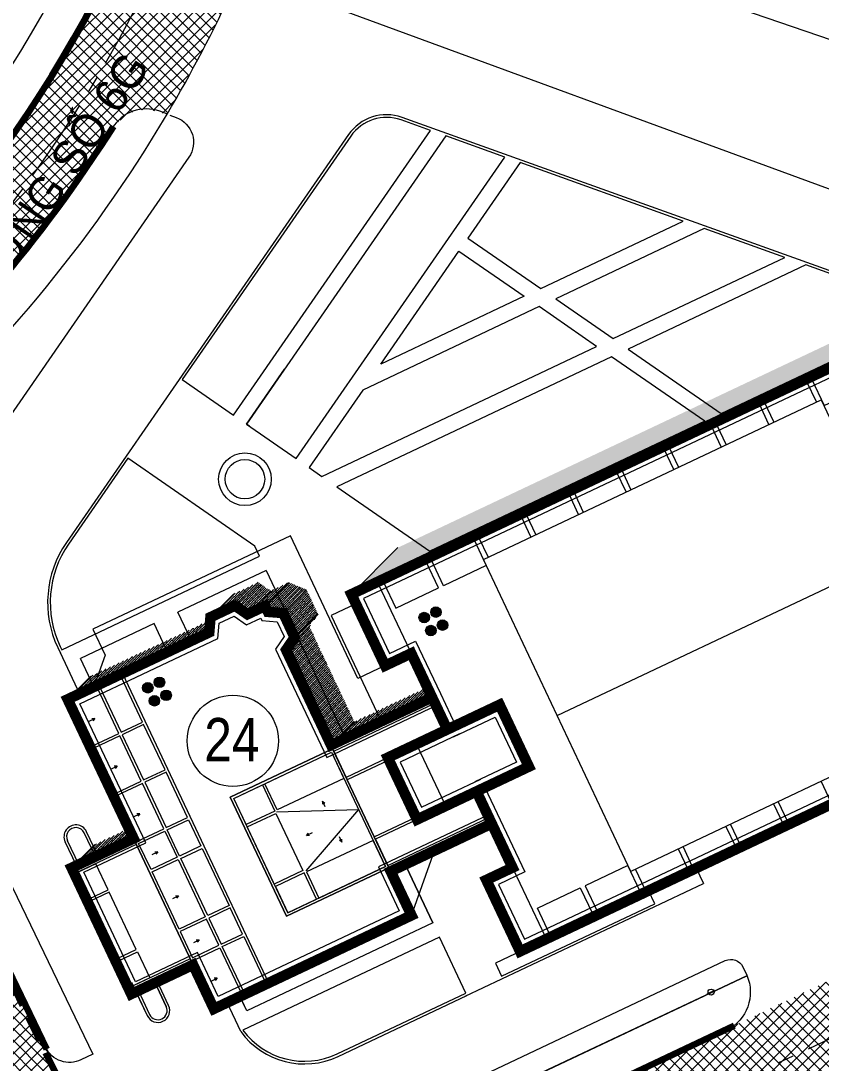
# Model space of a CAD drawing. Header units: millimetres. Extents: x 89040 to 596321, y -313033 to 2401191.
# Drawn here: x 595918.1 to 595978.9, y 1200297.7 to 1200376.9 of the extents above; entities that cross this region are included whole.
import ezdxf

# ---------------------------------------------------------------- set-up
doc = ezdxf.new("R2010")
doc.units = ezdxf.units.MM
doc.header["$MEASUREMENT"] = 0
doc.linetypes.add('CENTER', pattern=[50.800000000000004, 31.75, -6.349999999999999, 6.349999999999999, -6.349999999999999])
doc.linetypes.add('DUONG', pattern=[3, 2, -1])
for name, color, linetype, lineweight in [('BONGDO', 251, 'Continuous', 9), ('CHITIET', 92, 'Continuous', 13), ('CONGTRINH', 7, 'Continuous', 20), ('CONGTRINH2', 30, 'Continuous', 18), ('KT-TRUC', 1, 'Continuous', 9), ('LEDUONG', 6, 'Continuous', 20), ('LONGDUONG', 4, 'Continuous', 90), ('NETC', 5, 'Continuous', 9), ('NETM', 9, 'Continuous', 13), ('NETT', 7, 'Continuous', 9), ('SO', 61, 'Continuous', 18), ('tang cao', 7, 'Continuous', 5), ('TEXT', 7, 'Continuous', 25), ('TREE', 114, 'Continuous', 13), ('truc', 8, 'CENTER', 9)]:
    doc.layers.add(name, color=color, linetype=linetype, lineweight=lineweight)
doc.layers.add('DUONG NOI BO CONG TRINH', color=7, linetype='Continuous', lineweight=20, true_color=0x5e5e5e)
doc.styles.add('FRANKO', font='VFRANKO.TTF')
doc.styles.add('STYLE2', font='VHELVCN.TTF')
pattern_1 = [(45, (594650.3527654881, 1198136.11866812), (-0.1767766952966369, 0.1767766952966369), []), (45, (594650.5295421833, 1198136.11866812), (-0.1767766952966369, 0.1767766952966369), [0.3125, -0.0625, 0, -0.0625])]

msp = doc.modelspace()

# ---------------------------------------------------------------- hatches: boundary and pattern name
at = {"layer": 'BONGDO'}
h = msp.add_hatch(dxfattribs=at)
h.set_pattern_fill('ANSI35', color=256, style=0)
h.set_pattern_definition(pattern_1)
h.paths.add_polyline_path([(595996.448390115, 1200325.506540938), (595999.9886621048, 1200329.046812928), (595987.434214283, 1200356.073944485), (595946.750499541, 1200336.842840628), (595943.2102275391, 1200333.302568626), (595983.8939422931, 1200352.533672495)])
h = msp.add_hatch(dxfattribs=at)
h.set_pattern_fill('ANSI35', color=256, style=0)
h.set_pattern_definition(pattern_1)
h.paths.add_polyline_path([(595932.5149057843, 1200331.565194827), (595934.2850417424, 1200333.335330785), (595936.1347404919, 1200334.209679379), (595937.0840706418, 1200333.552332018), (595938.4399048847, 1200334.193231909), (595939.8042646514, 1200333.646865792), (595940.6786132444, 1200331.797167043), (595940.0212658722, 1200330.847836876), (595943.43999224, 1200323.615466325), (595941.669856245, 1200321.84533033), (595938.2511298772, 1200329.077700881), (595938.9084772494, 1200330.027031048), (595938.1948301317, 1200332.037431272), (595935.3139346468, 1200331.782196023), (595934.335703188, 1200332.20466308)])
h = msp.add_hatch(dxfattribs=at)
h.set_pattern_fill('ANSI35', color=256, style=0)
h.set_pattern_definition(pattern_1)
h.paths.add_polyline_path([(595921.6520206609, 1200325.324238927), (595923.422156656, 1200327.094374922), (595932.6947933602, 1200331.429008558), (595932.4103128873, 1200330.409660286)])
h = msp.add_hatch(dxfattribs=at)
h.set_pattern_fill('ANSI35', color=256, style=0)
h.set_pattern_definition(pattern_1)
edge = h.paths.add_edge_path()
edge.add_line((595941.6625086513, 1200321.837982736), (595943.43999224, 1200323.615466325))
edge.add_line((595943.43999224, 1200323.615466325), (595948.9839467681, 1200326.236081624))
edge.add_line((595948.9839467679, 1200326.236081625), (595949.352836803, 1200325.455688724))
edge.add_line((595949.352836803, 1200325.455688724), (595941.6781130498, 1200321.827862926))
h = msp.add_hatch(dxfattribs=at)
h.set_pattern_fill('ANSI35', color=256, style=0)
h.set_pattern_definition(pattern_1)
h.paths.add_polyline_path([(595921.9508773724, 1200312.524211659), (595923.7210132675, 1200314.294347607), (595926.2914738702, 1200315.509398624), (595926.6620850113, 1200314.751189348)])
at = {"layer": 'DUONG NOI BO CONG TRINH'}
h = msp.add_hatch(dxfattribs=at)
h.set_pattern_fill('NET', color=256, scale=5, angle=45, style=0)
h.set_pattern_definition([(45, (594650.3527654881, 1198136.11866812), (-0.4419417382415922, 0.4419417382415923), []), (135, (594650.3527654881, 1198136.11866812), (-0.4419417382415923, -0.4419417382415922), [])])
h.paths.add_polyline_path([(595925.0451197465, 1200288.445026297), (595936.945767983, 1200263.871241082), (595936.2530274832, 1200265.770624282), (595936.0124330557, 1200267.078490529), (595935.9459374329, 1200268.229790137), (595935.9832160597, 1200269.092450465), (595936.1817802583, 1200270.388779408), (595936.7764856272, 1200272.219922163), (595937.3565670933, 1200273.350602297), (595938.1133428816, 1200274.446739759), (595939.5471033535, 1200275.914510199), (595940.4287001612, 1200276.570059491), (595942.3120534109, 1200277.572187762), (595945.5342314932, 1200279.091193384), (595948.2110769158, 1200280.353117196), (596049.9643682521, 1200328.321856873), (596074.5170916351, 1200339.896550732), (596077.6646039644, 1200341.408469552), (596080.2086631577, 1200343.026239926), (596081.9784701855, 1200344.516051168), (596084.1261692905, 1200346.902090203), (596085.5643509864, 1200349.061087448), (596087.0357103917, 1200352.224014194), (596087.6468357157, 1200353.908168238), (596089.8152206452, 1200359.883856209), (596092.7088450593, 1200367.858176806), (596094.1756830805, 1200371.90052473), (596095.0725189293, 1200374.372046793), (596103.9059467771, 1200398.71542228), (596114.7561151091, 1200428.616580283), (596115.6179753874, 1200430.831295922), (596116.5673230711, 1200432.297770049), (596117.545875838, 1200433.303432909), (596118.7801348323, 1200434.178181174), (596119.6955106603, 1200434.629465718), (596120.979309726, 1200435.040499273), (596122.7681160187, 1200435.243052765), (596124.5147252344, 1200435.050059633), (596100.9005418787, 1200440.333102285), (596103.2986284912, 1200439.368718926), (596104.3138731247, 1200438.639606227), (596105.7564790926, 1200437.043437627), (596106.5394515564, 1200435.600849175), (596106.9025765792, 1200434.515697753), (596107.1539326629, 1200432.526095417), (596107.0796341716, 1200431.43831989), (596106.6741345157, 1200429.797256086), (596105.7787515523, 1200427.32973792), (596079.8850022452, 1200355.971113275), (596079.3207820983, 1200354.451550818), (596078.6154123041, 1200353.025206269), (596077.5891441084, 1200351.529209079), (596077.1034466351, 1200350.961911648), (596075.6068632065, 1200349.577286487), (596074.3711951786, 1200348.733516639), (596071.4823235162, 1200347.310286677), (596065.8760281785, 1200344.66735574), (595947.1076921333, 1200288.677349726), (595941.8389849938, 1200286.193565291), (595939.2361912064, 1200284.966551049), (595938.0053084913, 1200284.386285863), (595935.9719329431, 1200283.686719213), (595933.7385576979, 1200283.435364522), (595931.859721075, 1200283.612588426), (595929.0434546762, 1200284.599787405), (595926.9456070943, 1200286.079494746), (595926.0179164142, 1200287.052745957)])
h = msp.add_hatch(dxfattribs=at)
h.set_pattern_fill('NET', color=256, scale=5, angle=45, style=0)
h.set_pattern_definition([(45, (27179.21699432831, -3.795911343069747), (-0.4419417382415922, 0.4419417382415923), []), (135, (27179.21699432831, -3.795911343069747), (-0.4419417382415923, -0.4419417382415922), [])])
h.paths.add_polyline_path([(595810.1231967779, 1200324.610406546), (595818.802346296, 1200328.685269117), (595827.2029031743, 1200327.369663982), (595835.4944599244, 1200326.799554892), (595840.1525740138, 1200326.791251856), (595843.8367138072, 1200326.943266332), (595847.0587437641, 1200327.191544895), (595850.9018787062, 1200327.76908508), (595853.3695631555, 1200328.892747491), (595855.0295119643, 1200330.206003743), (595856.7955761503, 1200332.535043321), (595857.5979283877, 1200334.440486701), (595858.0298784586, 1200337.34779139), (595857.891335913, 1200339.006603277), (595854.8548250273, 1200346.197983155), (595889.0355967165, 1200362.801503947), (595889.6251019469, 1200361.584227826), (595891.1185441595, 1200358.50040185), (595892.9174590782, 1200355.920541642), (595895.2602106512, 1200354.118573911), (595896.9651440652, 1200353.369269509), (595898.5031159223, 1200352.990376314), (595901.5505506232, 1200352.96205319), (595904.467232519, 1200353.854004316), (595906.2509028099, 1200354.959902598), (595908.9442161762, 1200357.620455672), (595911.7702661391, 1200360.787826934), (595915.3953445728, 1200365.300212201), (595918.9535419897, 1200370.3356825), (595921.4400125177, 1200374.30863209), (595924.5998595125, 1200380.077064081), (595933.1062333314, 1200384.231052791), (595933.0022470026, 1200383.358830707), (595933.1896111144, 1200382.287238274), (595933.6347315024, 1200381.462830652), (595934.1551044058, 1200380.919053186), (595934.8188617448, 1200380.623283621), (595932.4794608008, 1200375.715798706), (595929.2069621806, 1200369.761473444), (595927.618232046, 1200370.166223576), (595926.2344439022, 1200369.828014397), (595925.126186496, 1200368.836465767), (595924.5702460756, 1200367.964383557), (595921.4987369668, 1200363.465091338), (595918.2681155164, 1200359.227012747), (595915.3210736242, 1200355.723989234), (595912.2992700066, 1200352.436513532), (595909.5220015869, 1200349.651942796), (595906.9740434403, 1200347.27492914), (595905.3634020602, 1200345.852011036), (595903.0948989176, 1200342.938072346), (595902.1895067951, 1200340.373483236), (595901.9842319695, 1200338.357705778), (595902.152932302, 1200336.528622167), (595902.9840912906, 1200333.999097311), (595904.0456636086, 1200331.90745243), (595910.2303829173, 1200319.036146513), (595920.9365285937, 1200296.928903353), (595963.5167318955, 1200209.004552549), (595964.8591246655, 1200206.232630301), (595965.4346752694, 1200205.255064455), (595967.4333712492, 1200203.35760968), (595969.7917128537, 1200202.418533096), (595973.1371340326, 1200202.568906158), (595927.6236376934, 1200180.422966774), (595930.9578917549, 1200184.284814708), (595931.2731185947, 1200187.708074128), (595929.9360371773, 1200191.161925928), (595927.3499077284, 1200196.502054327), (595906.9811175223, 1200238.561803146), (595883.5312488109, 1200286.983706355), (595879.8285520201, 1200294.629447481), (595868.867679185, 1200317.262679676), (595867.817815033, 1200318.969803082), (595865.5220705147, 1200321.151875024), (595862.6296992628, 1200322.515026831), (595859.8675385062, 1200322.90407121), (595856.4440493188, 1200322.432773105), (595851.2452811591, 1200321.622943274), (595846.7432909746, 1200321.139357106), (595842.941972343, 1200320.886085349), (595837.9963682514, 1200320.767283826), (595830.3173094773, 1200321.053934858), (595823.0121730769, 1200321.863044979), (595816.0294820538, 1200323.13699062)])
edge = h.paths.add_edge_path(flags=16)
edge.add_arc((595945.7288704867, 1200202.143017455), 5, 0, 360)
edge = h.paths.add_edge_path(flags=16)
edge.add_line((595892.4231735965, 1200337.60836309), (595883.558788853, 1200355.225613473))
edge.add_arc((595881.7722020486, 1200354.326665427), 2.000000000000235, 26.70994282851439, 115.5861520820951)
edge.add_line((595880.908466507, 1200356.13053929), (595865.1189503196, 1200348.570162376))
edge.add_arc((595865.9826858612, 1200346.766288512), 1.999999999999899, 115.5861520821008, 205.8948835864992)
edge.add_line((595864.183492299, 1200345.892845597), (595872.7158165312, 1200328.317223244))
edge.add_arc((595874.5150100932, 1200329.190666159), 2, 205.8948835864968, 295.0033109118431)
edge.add_line((595875.3603513597, 1200327.378099431), (595891.4819280584, 1200334.896848315))
edge.add_arc((595890.636586792, 1200336.709415043), 2, 295.0033109118436, 386.7099428284974)
edge = h.paths.add_edge_path(flags=16)
edge.add_line((595879.1593257679, 1200320.093794528), (595894.8910002946, 1200327.331502841))
edge.add_arc((595895.7269199918, 1200325.514571841), 1.999999999999998, 26.511608429328078, 114.70585104970101, ccw=False)
edge.add_line((595897.5166078741, 1200326.407330086), (595906.2774519337, 1200308.844707121))
edge.add_arc((595904.4877640513, 1200307.951948876), 1.999999999999958, -64.54415459864498, 26.511608429313583, ccw=False)
edge.add_line((595905.3473948471, 1200306.146115302), (595889.6442367319, 1200298.670942338))
edge.add_arc((595888.7846059361, 1200300.476775911), 2, 206.2793245791068, 295.45584540135786, ccw=False)
edge.add_line((595886.991313424, 1200299.591280589), (595878.2019529527, 1200317.391368206))
edge.add_arc((595879.9952454648, 1200318.276863528), 2, 114.70585104969271, 206.2793245791068, ccw=False)
edge = h.paths.add_edge_path(flags=16)
edge.add_line((595921.2130952923, 1200277.784503163), (595911.2360813601, 1200297.638096629))
edge.add_arc((595909.449038674, 1200296.740055183), 2.000000000000139, 26.6808718854185, 116.4492501617534)
edge.add_line((595908.558228777, 1200298.530713645), (595893.2032432095, 1200290.891974376))
edge.add_arc((595894.0940531065, 1200289.101315914), 1.999999999999488, 116.4492501617591, 205.2287437658427)
edge.add_line((595892.2848264335, 1200288.248849582), (595901.5490916872, 1200268.586893222))
edge.add_arc((595903.35831836, 1200269.439359553), 2, 205.2287437658327, 294.8668638118605)
edge.add_line((595904.1993406945, 1200267.624784828), (595920.2670749406, 1200275.071886992))
edge.add_arc((595919.4260526062, 1200276.886461717), 1.999999999999643, 294.8668638118659, 386.6808718854185)
edge = h.paths.add_edge_path(flags=16)
edge.add_line((595907.6875858536, 1200260.472818845), (595923.532441483, 1200267.971408592))
edge.add_arc((595924.3879741131, 1200266.163629867), 2, 26.081542762728475, 115.3258881901549, ccw=False)
edge.add_line((595926.1843126151, 1200267.042929581), (595934.847001607, 1200249.345753607))
edge.add_arc((595933.050663105, 1200248.466453893), 2, -63.602352418413204, 26.0815427627291, ccw=False)
edge.add_line((595933.9398599113, 1200246.674993863), (595918.1990175792, 1200238.861977388))
edge.add_arc((595917.3098207728, 1200240.653437418), 2, 205.9533577232159, 296.3976475815854, ccw=False)
edge.add_line((595915.511519554, 1200239.778158761), (595906.7448172651, 1200257.789761464))
edge.add_arc((595908.543118484, 1200258.66504012), 2, 115.3258881901539, 205.9533577232161, ccw=False)
edge = h.paths.add_edge_path(flags=16)
edge.add_line((595933.1025810153, 1200237.062262932), (595937.3928166201, 1200239.027827142))
edge.add_arc((595938.2258480205, 1200237.209570096), 2, 25.410298068309203, 114.614803670828, ccw=False)
edge.add_line((595940.0323643876, 1200238.067765071), (595944.4675268114, 1200228.73166577))
edge.add_arc((595942.6610104443, 1200227.873470794), 1.999999999999889, -65.47774101942088, 25.410298068320117, ccw=False)
edge.add_line((595943.4911038933, 1200226.0538706), (595939.280835715, 1200224.133165138))
edge.add_arc((595938.4507422661, 1200225.952765331), 2, 205.9176913612265, 294.5222589805807, ccw=False)
edge.add_line((595936.6518965387, 1200225.078606279), (595932.1367666883, 1200234.369846834))
edge.add_arc((595933.9356124158, 1200235.244005886), 2, 114.61480367082169, 205.9176913612253, ccw=False)
edge = h.paths.add_edge_path(flags=16)
edge.add_line((595921.4670687729, 1200231.719637084), (595925.8918994237, 1200233.76049081))
edge.add_arc((595926.7295502286, 1200231.944357244), 2, 25.319333401046777, 114.7604524215061, ccw=False)
edge.add_line((595928.5374268169, 1200232.799683054), (595932.9619315251, 1200223.447739755))
edge.add_arc((595931.154054937, 1200222.592413945), 2, -65.34688709148679, 25.319333401047174, ccw=False)
edge.add_line((595931.9883018783, 1200220.774714288), (595927.7363044401, 1200218.823228054))
edge.add_arc((595926.9020574986, 1200220.64092771), 2, 206.3968006842257, 294.6531129085124, ccw=False)
edge.add_line((595925.1105843255, 1200219.751757384), (595920.5132464044, 1200229.014333192))
edge.add_arc((595922.3047195775, 1200229.903503518), 2, 114.76045242150471, 206.396800684225, ccw=False)
at = {"layer": 'tang cao'}
h = msp.add_hatch(color=256, dxfattribs=at)
edge = h.paths.add_edge_path()
edge.add_arc((595949.6372944883, 1200331.94932842), 0.3992803757625229, 25.03863303129192, 385.0386330312919)
h = msp.add_hatch(color=256, dxfattribs=at)
edge = h.paths.add_edge_path()
edge.add_arc((595948.7486009984, 1200331.534194091), 0.3992803757625229, 25.03863303129192, 385.0386330312919)
h = msp.add_hatch(color=256, dxfattribs=at)
edge = h.paths.add_edge_path()
edge.add_arc((595950.1412724693, 1200330.962769929), 0.3992803757625229, 25.03863303129192, 385.0386330312919)
h = msp.add_hatch(color=256, dxfattribs=at)
edge = h.paths.add_edge_path()
edge.add_arc((595949.2525789796, 1200330.5476356), 0.3992803757625229, 25.03863303129192, 385.0386330312919)
h = msp.add_hatch(color=256, dxfattribs=at)
edge = h.paths.add_edge_path()
edge.add_arc((595927.7393713782, 1200326.200558665), 0.3992803757625229, 25.03863303129192, 385.0386330312919)
h = msp.add_hatch(color=256, dxfattribs=at)
edge = h.paths.add_edge_path()
edge.add_arc((595928.628064868, 1200326.615692994), 0.3992803757625229, 25.03863303129192, 385.0386330312919)
h = msp.add_hatch(color=256, dxfattribs=at)
edge = h.paths.add_edge_path()
edge.add_arc((595929.1320428492, 1200325.629134502), 0.3992803757625229, 25.03863303129192, 385.0386330312919)
h = msp.add_hatch(color=256, dxfattribs=at)
edge = h.paths.add_edge_path()
edge.add_arc((595928.2433493594, 1200325.214000173), 0.3992803757625229, 25.03863303129192, 385.0386330312919)

# ---------------------------------------------------------------- linework, layer by layer
at = {"layer": 'BONGDO'}
for p, q in [((595943.2102275512, 1200333.302568638), (595946.750499541, 1200336.842840628)), ((595934.3646044969, 1200332.439543384), (595936.1347404919, 1200334.209679379)), ((595936.6697688897, 1200332.423095914), (595938.4399048847, 1200334.193231909)), ((595938.0341286564, 1200331.876729797), (595939.8042646514, 1200333.646865792)), ((595932.5149057474, 1200331.56519479), (595934.2850417424, 1200333.335330785)), ((595935.3139346468, 1200331.782196023), (595937.0840706418, 1200333.552332018)), ((595938.9084772494, 1200330.027031048), (595940.6786132444, 1200331.797167043)), ((595938.2511298772, 1200329.077700881), (595940.0212658722, 1200330.847836876)), ((595921.6520206609, 1200325.324238927), (595923.422156656, 1200327.094374922)), ((595941.669856245, 1200321.84533033), (595943.43999224, 1200323.615466325)), ((595921.9508772726, 1200312.524211612), (595923.7210132675, 1200314.294347607))]:
    msp.add_line(p, q, dxfattribs=at)
at = {"layer": 'CHITIET'}
for p, q in [((595970.0640892774, 1200346.438768964), (595962.9907287777, 1200351.336595979)), ((595935.2337945948, 1200346.229770986), (595938.1256850067, 1200350.406191131)), ((595935.4665254734, 1200346.068620486), (595935.2337945948, 1200346.229770986)), ((595942.1009874231, 1200341.462060479), (595949.1743479227, 1200336.564233464)), ((595936.7416340269, 1200335.111691275), (595930.0288197891, 1200331.938558522)), ((595943.5521136229, 1200332.579303062), (595941.6761428672, 1200331.692535748)), ((595931.0544786584, 1200329.768760409), (595930.0288197891, 1200331.938558522)), ((595928.2206546895, 1200331.083842795), (595922.6153431293, 1200328.434224159)), ((595929.2463135548, 1200328.91404469), (595928.2206546895, 1200331.083842795)), ((595923.6410017536, 1200326.264425923), (595922.6153431293, 1200328.434224159)), ((595923.7590429873, 1200313.378927629), (595922.9043272606, 1200315.187092729)), ((595923.7590429875, 1200313.378927629), (595922.9043272607, 1200315.187092728)), ((595923.9398594871, 1200313.464399223), (595923.0851437706, 1200315.272564301)), ((595922.3125109076, 1200312.695155049), (595921.4577951812, 1200314.503320147)), ((595922.3125109079, 1200312.695155048), (595921.4577951813, 1200314.503320147)), ((595922.4933274175, 1200312.780626621), (595921.6386116911, 1200314.58879172)), ((595922.4933274176, 1200312.780626621), (595921.6386116912, 1200314.58879172)), ((595949.3914259356, 1200308.350846824), (595935.265135038, 1200301.673379708)), ((595949.9042553718, 1200307.265947764), (595934.9690515326, 1200300.206109253)), ((595926.500617969, 1200303.835146062), (595927.6972199861, 1200301.303714923)), ((595929.1437520654, 1200301.987487505), (595928.2890363394, 1200303.795652603)), ((595928.2890363387, 1200303.795652604), (595929.1437520655, 1200301.987487505)), ((595929.1437520655, 1200301.987487504), (595928.2890363395, 1200303.795652602)), ((595928.2890363388, 1200303.795652603), (595929.1437520656, 1200301.987487504)), ((595929.3245685754, 1200302.072959077), (595928.469852839, 1200303.881124197)), ((595926.8425042577, 1200303.111880026), (595927.697219986, 1200301.303714923)), ((595927.0233207694, 1200303.197351595), (595927.878036496, 1200301.389186496)), ((595927.0233207697, 1200303.197351594), (595927.8780364962, 1200301.389186496)), ((595935.265135038, 1200301.673379708), (595934.6668336154, 1200302.939095406))]:
    msp.add_line(p, q, dxfattribs=at)
for points in [[(595949.2153703851, 1200368.529658296), (595946.9927033301, 1200369.325488319, 0.3394542588633321), (595943.1672136419, 1200368.097257948), (595930.3615228891, 1200349.603491863), (595934.2472217456, 1200346.912906414)], [(595977.749410423, 1200358.312992832), (595964.2434623061, 1200351.928760405), (595971.3168228056, 1200347.03093339), (595987.1986642997, 1200354.538245472, 0.119844686016452), (595985.8961977069, 1200355.396020676)]]:
    msp.add_lwpolyline(points, format="xyb", close=True, dxfattribs=at)
for points in [[(595954.8685261569, 1200366.505535485), (595950.3849888205, 1200368.110874266), (595935.2337945948, 1200346.229770986), (595939.0110277921, 1200343.604399488)], [(595956.0381445923, 1200366.086751455), (595952.0709559295, 1200360.35740342), (595957.5981511383, 1200356.53019201), (595968.4293275317, 1200361.650065636)], [(595970.0270560273, 1200361.077996013), (595958.7373473386, 1200355.741375164), (595963.1042661057, 1200352.717577252), (595976.1516819273, 1200358.885062456)], [(595940.9626605776, 1200342.251288268), (595961.8515325777, 1200352.125412826), (595957.4846138102, 1200355.149210738), (595944.0757604601, 1200348.810874797), (595939.993650219, 1200342.9231251)], [(595954.6250850556, 1200304.298833987), (595966.2651473465, 1200309.801066225), (595965.7950536965, 1200310.79555703), (595954.1549914056, 1200305.293324793)]]:
    msp.add_lwpolyline(points, close=True, dxfattribs=at)
for points in [[(595945.4420313162, 1200350.784020495), (595951.3878205012, 1200359.370830571), (595956.34541761, 1200355.938027585), (595945.4420313162, 1200350.784020495)], [(595962.9907287777, 1200351.336595979), (595942.1009874231, 1200341.462060479)], [(595936.741634328, 1200335.111691418), (595942.8955862644, 1200322.092902671), (595941.7880856771, 1200321.569389541)], [(595941.6761428672, 1200331.692535748), (595945.6078349854, 1200323.374976767), (595946.7153355726, 1200323.898489897)], [(595934.7523058947, 1200302.758277507), (595947.7710967537, 1200308.912231753), (595946.0616651893, 1200312.52856333), (595947.1691653687, 1200313.052076179), (595949.3914262368, 1200308.350846966), (595935.2651365629, 1200301.673376482), (595934.7523058947, 1200302.758277507)], [(595949.3914259356, 1200308.350846824), (595947.1691653472, 1200313.052076224), (595946.0616647599, 1200312.528563095)], [(595951.9128370591, 1200303.016759658), (595949.9042553987, 1200307.265947707)]]:
    msp.add_lwpolyline(points, dxfattribs=at)
for points in [[(595921.0782587853, 1200329.345991304), (595921.1984308958, 1200329.091765238), (595936.2288045905, 1200336.196590335), (595935.8687065222, 1200336.958383689), (595926.2279993786, 1200343.633925801), (595921.7173791527, 1200337.119762921, 0.2679491924310938), (595921.0782587853, 1200329.345991304)], [(595934.9690515326, 1200300.206109253, 0.3593684182409903), (595942.1261434926, 1200298.390610803), (595951.9128370591, 1200303.016759658)]]:
    msp.add_lwpolyline(points, format="xyb", dxfattribs=at)
for radius in [2.000000000000079, 1.500000000000079]:
    msp.add_circle((595935.125017356, 1200342.041609988), radius, dxfattribs=at)
for centre, radius, start, end in [((595922.2714694758, 1200314.887942224), 0.8999999999867313, 25.30000000177775, 205.3000000017778), ((595922.2714694758, 1200314.887942224), 0.6999999999867315, 25.30000000177775, 205.3000000017778), ((595928.5108942809, 1200301.688337), 0.6999999999867318, 205.3000000017778, 25.30000000177775)]:
    msp.add_arc(centre, radius, start, end, dxfattribs=at)
at = {"layer": 'CONGTRINH', "const_width": 0.8}
for points in [[(595996.7146781976, 1200325.411196), (595983.8939422854, 1200352.533672492), (595943.2102275536, 1200333.302568633), (595945.7743741913, 1200327.878074483), (595947.7633557995, 1200328.818261782), (595949.3445801913, 1200325.47315572), (595950.4984466427, 1200323.032132543), (595945.9780338294, 1200320.895343195), (595948.2002948879, 1200316.194113579), (595952.720706645, 1200318.330902427), (595955.4557968933, 1200312.544774274), (595953.4668162743, 1200311.604587442), (595956.0309634557, 1200306.180092143), (595996.7146781981, 1200325.411196)], [(595953.8745725538, 1200315.889880226), (595946.1998501065, 1200312.262055545), (595947.781074634, 1200308.916949655), (595932.7633308435, 1200301.818077731), (595931.1820999077, 1200305.163197547), (595926.480870701, 1200302.940936682), (595921.9508772726, 1200312.524211612), (595926.6620850113, 1200314.751189349), (595921.6520195979, 1200325.324238402), (595932.4103128889, 1200330.409660306), (595932.5049273266, 1200331.560478032), (595934.3646044969, 1200332.439543384), (595935.3139346468, 1200331.782196023), (595936.659790469, 1200332.418379156), (595936.8733325085, 1200331.966627479), (595938.0341286564, 1200331.876729797), (595938.8984988288, 1200330.022314289), (595938.2511298772, 1200329.077700881), (595941.669856245, 1200321.84533033), (595948.8788276347, 1200325.252995495), (595949.3445801854, 1200325.473155732)], [(595950.6792631015, 1200323.117604052), (595954.4764098101, 1200324.912507082), (595956.698670854, 1200320.211277494), (595952.9015241452, 1200318.416374468)]]:
    msp.add_lwpolyline(points, dxfattribs=at)
at = {"layer": 'CONGTRINH2'}
for points in [[(595953.3535644298, 1200318.630052932), (595956.3878051824, 1200312.211066993), (595954.3988245636, 1200311.270880162), (595956.364670736, 1200307.112100433), (595995.7826699087, 1200325.74490328), (595983.5602350055, 1200351.601664202), (595944.1422358426, 1200332.968861353), (595946.1080814718, 1200328.810082772), (595948.0970630798, 1200329.750270071), (595949.9774379762, 1200325.772306224), (595951.1313044424, 1200323.331283015)], [(595953.5754220493, 1200316.52273801), (595945.2678417837, 1200312.595762809), (595946.8490665874, 1200309.250656336), (595933.0970378412, 1200302.750086601), (595931.5158071815, 1200306.095205833), (595926.8145779748, 1200303.872944968), (595922.8828855661, 1200312.19050434), (595927.594690579, 1200314.417764406), (595922.5846251688, 1200324.990813453), (595933.0748440066, 1200329.949517145), (595933.1694584439, 1200331.100334868), (595934.2983743855, 1200331.633970977), (595935.2477045387, 1200330.976623614), (595936.3260831886, 1200331.486370867), (595936.4141359411, 1200331.300093828), (595937.5724112918, 1200331.21039137), (595938.0953031833, 1200330.088581683), (595937.4465172027, 1200329.141900605), (595941.3361489984, 1200320.913322057), (595949.1779781393, 1200324.62013771), (595949.6437307069, 1200324.840297956)], [(595950.9784136064, 1200322.484746267), (595954.1427025298, 1200323.980498792), (595955.7666625651, 1200320.544984775), (595952.6023736408, 1200319.049232253)], [(595951.4304549029, 1200322.698425248), (595946.9100421184, 1200320.561635914), (595948.5340021682, 1200317.126121868), (595953.0544139254, 1200319.262910716)]]:
    msp.add_lwpolyline(points, dxfattribs=at)
at = {"layer": 'KT-TRUC', "ltscale": 0.7}
msp.add_line((595970.2473176819, 1200302.945288824), (595970.8433967957, 1200303.22705413), dxfattribs=at)
msp.add_circle((595970.5453572387, 1200303.086171477, 1.572820064524651), 0.2296596720796078, dxfattribs=at)
at = {"layer": 'LEDUONG'}
for p, q in [((595999.8879742239, 1200356.605373959), (595935.0087096775, 1200380.418221594, -1.095072040847129)), ((595969.4113841172, 1200312.504988014), (595969.966949118, 1200311.329681169)), ((595951.8688923479, 1200302.774768926), (595969.966949118, 1200311.329681169)), ((595936.7260653948, 1200287.099869674), (595973.2756200588, 1200304.330133678))]:
    msp.add_line(p, q, dxfattribs=at)
for points in [[(595905.1170321523, 1200357.958344635, 0.2801166666719474), (595927.3146532752, 1200453.063084897), (595927.3146532773, 1200453.063084891, -0.2693498602722308), (595929.4015523086, 1200462.889137104), (595929.4015523086, 1200462.889137104), (595975.6996744657, 1200514.055968992), (595975.6996744659, 1200514.055968992, 0.1859721201824562), (595978.2846282816, 1200520.765446624), (595978.2846282816, 1200598.557895799)], [(595905.684133494, 1200335.306679851, -0.3391557021480427), (595907.4009129776, 1200343.648564594, 0.0807601186807608), (595929.2069621806, 1200369.761473444, 0.0515707366527644), (595938.3286016346, 1200389.570164879, 61.67311444934117)], [(595929.1756328447, 1200369.790315386), (595928.6518023915, 1200369.982556714, 0.3611789253335505), (595925.0391592579, 1200368.69866723), (595925.0391592579, 1200368.69866723)], [(595985.9636167587, 1200355.584314785), (595947.0601223819, 1200369.513782428, 0.3394542588632941), (595943.0027848338, 1200368.211113853), (595943.0027848338, 1200368.211113853)], [(595943.0027848338, 1200368.211113853), (595921.5529503444, 1200337.233618825, 0.2679491924311135), (595920.8974422755, 1200329.260519731), (595921.1030859585, 1200328.825477156)], [(595923.5618061952, 1200298.383820686), (595922.6619738664, 1200297.947584763, -0.4142135623731053), (595919.9898373641, 1200298.874777576), (595914.5805119268, 1200310.032698452, -0.4142135623731676), (595915.5077047397, 1200312.704834955), (595916.4075370686, 1200313.141070877)], [(595934.8077268307, 1200300.087896137, 0.3593684182409469), (595942.2116150653, 1200298.209794293), (595951.9983086318, 1200302.835943148)]]:
    msp.add_lwpolyline(points, format="xyb", dxfattribs=at)
for points in [[(595938.3286016346, 1200389.570164879), (596021.0255973643, 1200361.278111562)], [(595996.7146781981, 1200325.411196), (595956.1263083928, 1200306.446380226), (595953.7331043573, 1200311.509242505), (595955.4557968933, 1200312.544774274), (595953.8745735438, 1200315.889880693), (595946.1998501065, 1200312.262055545), (595947.7710967537, 1200308.912231753), (595932.7633308435, 1200301.818077731), (595931.1820999077, 1200305.163197547), (595926.4808707242, 1200302.940936633), (595921.9508772726, 1200312.524211612), (595926.652106598, 1200314.746472574), (595921.6525577351, 1200325.323102738), (595932.4202913097, 1200330.414377065), (595932.5049273266, 1200331.560478032), (595934.3546260758, 1200332.434826625), (595935.3139346637, 1200331.782196012), (595936.6597904764, 1200332.41837914), (595936.8833109293, 1200331.971344237), (595938.0241502356, 1200331.872013038), (595938.9084772494, 1200330.027031048), (595938.2511298772, 1200329.077700881), (595941.6598778319, 1200321.840613556), (595949.3445801913, 1200325.47315572), (595947.7733347553, 1200328.822977408), (595945.7843531471, 1200327.88279011), (595943.2102275512, 1200333.302568638), (595983.8939422959, 1200352.533672489)], [(595920.8974248436, 1200329.260556608), (595922.5561026799, 1200325.751596517)], [(595916.416451728, 1200313.145392676), (595923.5645702336, 1200298.385160683)]]:
    msp.add_lwpolyline(points, dxfattribs=at)
for points, elevation in [([(595929.404354915, 1200369.689031986), (595929.9083149137, 1200369.504082946, -0.4906921205670314), (595930.8635560989, 1200366.487968475), (595915.1066506442, 1200343.73210709)], -1.095072040847072), ([(595971.6273872133, 1200305.477037937), (595971.6273872133, 1200305.477037937, -0.4142135623732622), (595972.9588276263, 1200305.00031325), (595973.2579783524, 1200304.367454996)], -1.095072040847026), ([(595973.2579783524, 1200304.367454996, -0.40242963052808), (595971.7358724006, 1200300.196905841)], -1.095072040847026), ([(595973.2743964758, 1200304.329556854), (595936.7260653948, 1200287.099869674, -0.4234458210521483), (595927.3104844465, 1200290.650179406), (595926.1922219136, 1200292.959292552)], -1.095072040847026)]:
    msp.add_lwpolyline(points, format="xyb", dxfattribs=dict(at, elevation=elevation))
at = {"layer": 'LEDUONG', "elevation": -1.095072040847026}
msp.add_lwpolyline([(595936.0065347564, 1200288.639138119), (595971.6273872133, 1200305.477037937)], dxfattribs=at)
at = {"layer": 'LEDUONG'}
msp.add_arc((595837.9963682512, 1200423.767283826), 106.0000000000845, 310.9014434672961, 329.3702165489026, dxfattribs=at)
at = {"layer": 'LONGDUONG', "linetype": 'DUONG'}
msp.add_line((595904.2239943284, 1200330.854088657), (595929.5389943284, 1200278.824088657), dxfattribs=at)
at = {"layer": 'LONGDUONG'}
for p, q in [((595914.5053736795, 1200310.208668993), (595920.0474373983, 1200298.764797973)), ((595938.0053084913, 1200284.386285863), (595972.3102009665, 1200300.558366739))]:
    msp.add_line(p, q, dxfattribs=at)
for radius, start, end in [(97, 315.5653657907398, 17.22165453019816), (103, 310.9014434672961, 327.7707014009791)]:
    msp.add_arc((595837.9963682513, 1200423.767283826), radius, start, end, dxfattribs=at)
at = {"layer": 'NETC', "ltscale": 0.7}
msp.add_line((595922.3125103926, 1200312.695154804), (595925.8784486569, 1200314.3807661), dxfattribs=at)
at = {"layer": 'NETC', "ltscale": 0.7, "elevation": 1.572820064533696}
msp.add_lwpolyline([(595996.7146781898, 1200325.411195996), (595956.0309634552, 1200306.180092143), (595953.4668162748, 1200311.604587441), (595955.455797883, 1200312.54477474), (595953.8745735432, 1200315.889880693), (595946.1898716933, 1200312.25733877), (595947.7710962134, 1200308.912232897), (595932.7633242615, 1200301.818091655), (595931.1820999426, 1200305.163197564), (595926.4808707242, 1200302.940936633), (595921.9508773723, 1200312.52421166), (595926.6521065906, 1200314.74647259), (595921.6520195892, 1200325.324238421), (595932.4103128889, 1200330.409660306), (595932.5049273266, 1200331.560478032), (595934.3546260758, 1200332.434826625), (595935.3039562429, 1200331.777479253), (595936.659790469, 1200332.418379156), (595936.8733325085, 1200331.966627479), (595938.0241502356, 1200331.872013038), (595938.8984988288, 1200330.022314289), (595938.2411514565, 1200329.072984123), (595941.6598778319, 1200321.840613556), (595949.3445801913, 1200325.47315572), (595947.763356342, 1200328.818260634), (595945.7743747339, 1200327.878073335), (595943.2102275536, 1200333.302568633), (595983.8939422884, 1200352.533672486)], dxfattribs=at)
at = {"layer": 'NETC', "ltscale": 0.7}
for points in [[(595921.6520195979, 1200325.324238402), (595925.810799773, 1200327.290084785), (595936.9221050001, 1200303.783936845), (595932.7633248251, 1200301.818090463)], [(595956.698670854, 1200320.211277494), (595948.200294888, 1200316.194113579), (595945.9780338444, 1200320.895343163), (595954.4764098104, 1200324.912507078)], [(595941.7880839645, 1200321.569387615), (595934.0129751097, 1200317.894110497), (595938.2865537511, 1200308.853284984), (595946.0616626061, 1200312.528562102)], [(595944.9505340733, 1200314.879178235), (595948.1148229989, 1200316.374930758), (595946.0635056718, 1200320.714526114), (595942.8992167461, 1200319.218773592)]]:
    msp.add_lwpolyline(points, close=True, dxfattribs=at)
at = {"layer": 'NETM', "ltscale": 0.7}
for points in [[(595947.7733347553, 1200328.822977408), (595945.7843531471, 1200327.88279011), (595945.7843526045, 1200327.882791257), (595943.7049627394, 1200326.899868171), (595938.5766686837, 1200337.748858122), (595923.568896755, 1200330.654716832), (595924.5090840539, 1200328.665735223), (595923.6509796133, 1200326.269142465), (595932.4202913097, 1200330.414377065), (595932.5149057474, 1200331.565194791), (595934.3646044969, 1200332.439543384), (595935.3139346637, 1200331.782196012), (595936.6697688897, 1200332.423095914), (595936.8833109293, 1200331.971344237), (595938.0341286564, 1200331.876729797), (595938.9084772494, 1200330.027031048), (595938.2511298772, 1200329.077700881), (595941.7980636394, 1200321.574105528), (595949.4827659845, 1200325.206647685)], [(595949.6879731397, 1200314.242710638), (595946.071643203, 1200312.533279309), (595947.781074634, 1200308.916949655)]]:
    msp.add_lwpolyline(points, close=True, dxfattribs=at)
at = {"layer": 'NETT', "ltscale": 0.7}
for p, q in [((595958.8422375126, 1200324.100380599), (595984.5181819273, 1200336.237343922)), ((595941.7880839645, 1200321.569387615), (595949.472787332, 1200325.201931417)), ((595941.8735557616, 1200321.388570631), (595949.5582591291, 1200325.021114432)), ((595949.472787332, 1200325.201931417), (595950.4984466577, 1200323.032132511)), ((595950.4984455039, 1200323.032132004), (595942.8137439089, 1200319.399590003)), ((595941.8735557616, 1200321.388570631), (595942.8137428367, 1200319.399589496)), ((595946.0635056718, 1200320.714526114), (595942.8992157059, 1200319.218773018)), ((595952.7207065475, 1200318.33090242), (595945.0360047986, 1200314.698360744)), ((595952.720706645, 1200318.330902427), (595953.7463668634, 1200316.161104021)), ((595937.5223924451, 1200316.787770792), (595943.7440578511, 1200316.963503785)), ((595943.7440578511, 1200316.963503785), (595939.7495889448, 1200312.310093323)), ((595944.9505330015, 1200314.879177729), (595948.1148229989, 1200316.374930758)), ((595945.976191026, 1200312.709378629), (595953.6608937698, 1200316.341920974)), ((595953.7463668634, 1200316.161104021), (595945.9712535648, 1200312.485825964)), ((595945.0360037265, 1200314.698360237), (595945.976191026, 1200312.709378629)), ((595934.8077268307, 1200300.087896137), (595933.7658583733, 1200302.2919859))]:
    msp.add_line(p, q, dxfattribs=at)
at = {"layer": 'NETT'}
for p, q in [((595921.6520206609, 1200325.324238928), (595932.4103128889, 1200330.409660306)), ((595923.7590429873, 1200313.378927629), (595922.9043272606, 1200315.187092729)), ((595923.9398594871, 1200313.464399223), (595923.0851437706, 1200315.272564301)), ((595922.3125109076, 1200312.695155049), (595921.4577951812, 1200314.503320147)), ((595922.4933274175, 1200312.780626621), (595921.6386116911, 1200314.58879172)), ((595926.865786079, 1200314.294431578), (595922.5261893242, 1200312.24311353)), ((595930.9684215676, 1200305.615239102), (595926.6288248125, 1200303.563921053)), ((595926.8425037438, 1200303.111879779), (595930.4084420083, 1200304.797491074)), ((595929.1437520654, 1200301.987487505), (595928.2890363394, 1200303.795652603)), ((595928.2890363387, 1200303.795652604), (595929.1437520655, 1200301.987487505)), ((595929.3245685754, 1200302.072959077), (595928.469852839, 1200303.881124197)), ((595926.8425042577, 1200303.111880026), (595927.697219986, 1200301.303714923)), ((595927.0233207694, 1200303.197351595), (595927.878036496, 1200301.389186496))]:
    msp.add_line(p, q, dxfattribs=at)
at = {"layer": 'NETT', "ltscale": 0.7}
for points in [[(595947.763356342, 1200328.818260634), (595945.7743747339, 1200327.878073335), (595943.2102275536, 1200333.302568633), (595983.8939422884, 1200352.533672486), (595996.7146781898, 1200325.411195996), (595956.0309634552, 1200306.180092143), (595953.4668162748, 1200311.604587441), (595955.455797883, 1200312.54477474), (595952.7207076345, 1200318.330902895)], [(595949.7292025129, 1200324.659480909), (595947.7633563406, 1200328.818260639), (595945.7743747319, 1200327.878073339), (595943.2102275512, 1200333.302568638), (595983.8939422931, 1200352.533672495), (595996.7146781976, 1200325.411196), (595956.0309634554, 1200306.180092144), (595953.4668162747, 1200311.604587443), (595955.4557978833, 1200312.544774742), (595952.7207076342, 1200318.330902897)], [(595950.4984465899, 1200323.032132482), (595947.7633563406, 1200328.818260639), (595945.7743747319, 1200327.878073339), (595943.2102275512, 1200333.302568638), (595983.8939422931, 1200352.533672495), (595996.7146781976, 1200325.411196), (595956.0309634554, 1200306.180092144), (595953.4668162747, 1200311.604587443), (595955.4557978833, 1200312.544774742), (595952.7207076342, 1200318.330902897)], [(595950.6792631, 1200323.117604055), (595947.8587012779, 1200329.084548721), (595945.8697196692, 1200328.144361422), (595943.4765156338, 1200333.207223701), (595983.7985973558, 1200352.267384413), (595996.448390115, 1200325.506540938), (595956.1263083928, 1200306.446380226), (595953.7331043574, 1200311.509242505), (595955.7220859659, 1200312.449429805), (595952.901524144, 1200318.41637447)], [(595978.5581608957, 1200347.909882179), (595977.8316525277, 1200349.446822514), (595974.5769553486, 1200347.908334205), (595975.3034637166, 1200346.371393871)], [(595974.9418306968, 1200346.200450725), (595974.2153223287, 1200347.73739106), (595970.9606251478, 1200346.198902751), (595971.6871335158, 1200344.661962416)], [(595971.3255004958, 1200344.491019271), (595970.5989921279, 1200346.027959605), (595967.3442949487, 1200344.489471297), (595968.0708033165, 1200342.952530962)], [(595967.7091702968, 1200342.781587817), (595966.9826619287, 1200344.318528151), (595963.7279647497, 1200342.780039843), (595964.4544731176, 1200341.243099508)], [(595964.0928400976, 1200341.072156363), (595963.3663317297, 1200342.609096698), (595960.1116345505, 1200341.070608389), (595960.8381429185, 1200339.533668054)], [(595960.4765098986, 1200339.362724909), (595959.7500015306, 1200340.899665244), (595956.4953043513, 1200339.361176935), (595957.2218127194, 1200337.8242366)], [(595956.8601796993, 1200337.653293455), (595956.1336713312, 1200339.19023379), (595952.8789741523, 1200337.651745481), (595953.6054825201, 1200336.114805147)], [(595923.2824845333, 1200323.660795106), (595923.7074499213, 1200323.861675324), (595923.556168617, 1200323.689220491)], [(595923.7074499213, 1200323.861675324), (595923.4781654218, 1200323.854237526)], [(595924.9919158844, 1200320.044464697), (595925.4168812726, 1200320.245344915), (595925.265599968, 1200320.072890082)], [(595925.4168812726, 1200320.245344915), (595925.1875967728, 1200320.237907118)], [(595978.9059463202, 1200319.094625011), (595979.632454688, 1200317.557684677), (595976.3777575088, 1200316.019196368), (595975.6512491409, 1200317.556136703)], [(595941.021883179, 1200317.57927613), (595941.1943380125, 1200317.427994826)], [(595941.2227633976, 1200317.154310742), (595941.021883179, 1200317.57927613), (595941.0293209768, 1200317.349991631)], [(595975.2896161211, 1200317.385193558), (595976.0161244889, 1200315.848253223), (595972.7614273097, 1200314.309764915), (595972.0349189418, 1200315.846705249)], [(595926.7013472357, 1200316.428134288), (595927.1263126236, 1200316.629014506), (595926.9750313194, 1200316.456559673)], [(595927.1263126236, 1200316.629014506), (595926.897028124, 1200316.621576709)], [(595971.6732859218, 1200315.675762104), (595972.3997942897, 1200314.138821769), (595969.1450971104, 1200312.600333461), (595968.4185887425, 1200314.137273795)], [(595940.2290915892, 1200315.190623671), (595939.8041262013, 1200314.989743452), (595940.0334107009, 1200314.99718125)], [(595939.8041262013, 1200314.989743452), (595939.9554075055, 1200315.162198285)], [(595942.2911582707, 1200314.894103914), (595942.4920384893, 1200314.469138526), (595942.3195836558, 1200314.62041983)], [(595942.4920384893, 1200314.469138526), (595942.4846006915, 1200314.698423025)], [(595968.0569557226, 1200313.96633065), (595968.7834640905, 1200312.429390315), (595965.5287669112, 1200310.890902007), (595964.8022585434, 1200312.427842341)], [(595928.0688923231, 1200313.535070288), (595928.4938577111, 1200313.735950507), (595928.3425764069, 1200313.563495673)], [(595928.4938577111, 1200313.735950507), (595928.2645732114, 1200313.728512709)], [(595929.6501163552, 1200310.189964987), (595930.0750817432, 1200310.390845205), (595929.9238004389, 1200310.218390372)], [(595930.0750817432, 1200310.390845205), (595929.8457972435, 1200310.383407408)], [(595931.2313406371, 1200306.844859156), (595931.6563060252, 1200307.045739375), (595931.505024721, 1200306.873284542)], [(595931.6563060252, 1200307.045739375), (595931.4270215255, 1200307.038301577)], [(595932.5988857244, 1200303.951795157), (595933.0238511126, 1200304.152675376), (595932.8725698083, 1200303.980220542)], [(595933.0238511126, 1200304.152675376), (595932.7945666129, 1200304.145237578)]]:
    msp.add_lwpolyline(points, dxfattribs=at)
for points in [[(595981.447982727, 1200351.156253968), (595978.1932855479, 1200349.617765659), (595979.1334728474, 1200347.62878405), (595982.3881700266, 1200349.167272358)], [(595953.2438495009, 1200335.943862002), (595978.9197939157, 1200348.080825325), (595990.116569939, 1200324.393862519), (595964.4406255244, 1200312.256899196)], [(595949.2626439519, 1200335.942314027), (595952.517341133, 1200337.480802336), (595953.4575284326, 1200335.491820727), (595950.2028312522, 1200333.953332418), (595950.2028312522, 1200333.953332418)], [(595948.9010109331, 1200335.771370882), (595945.6463137523, 1200334.232882573), (595946.5865010518, 1200332.243900963), (595949.8411982323, 1200333.782389272), (595949.8411982323, 1200333.782389272)], [(595945.2846807323, 1200334.061939428), (595943.4765156338, 1200333.207223701), (595945.8697196692, 1200328.144361422), (595947.6778847679, 1200328.999077149)], [(595947.8587012779, 1200329.084548721), (595947.6778847679, 1200328.999077149), (595950.4984465899, 1200323.032132482), (595950.6792631, 1200323.117604055)], [(595957.9344734915, 1200307.301095953), (595956.1263083928, 1200306.446380226), (595953.7331043573, 1200311.509242505), (595955.541269456, 1200312.363958232)], [(595961.9124367113, 1200309.181470552), (595965.1671338922, 1200310.719958862), (595964.2269465923, 1200312.708940471), (595960.9722494121, 1200311.170452162), (595960.9722494121, 1200311.170452162)], [(595961.5508036923, 1200309.010527407), (595958.2961065113, 1200307.472039098), (595957.3559192119, 1200309.461020708), (595960.6106163922, 1200310.999509017), (595960.6106163922, 1200310.999509017)]]:
    msp.add_lwpolyline(points, close=True, dxfattribs=at)
at = {"layer": 'NETT'}
for points in [[(595925.8962713456, 1200327.109268275), (595932.6001789226, 1200330.278190831), (595932.6947933602, 1200331.429008558), (595934.335703188, 1200332.20466308), (595935.2850333548, 1200331.547315708), (595936.5644455317, 1200332.152091073), (595936.7418630341, 1200331.776761445), (595937.8926807612, 1200331.682147005), (595938.6683352832, 1200330.041237177), (595938.010987907, 1200329.091907005), (595941.6072689332, 1200321.483916722)], [(595921.6520206609, 1200325.324238928), (595932.7633242615, 1200301.818091655), (595947.7710962134, 1200308.912232897), (595938.2410156354, 1200329.073274229)], [(595945.8808480477, 1200312.443091452), (595947.5048081208, 1200309.00757783), (595936.8366328701, 1200303.964754534)]]:
    msp.add_lwpolyline(points, dxfattribs=at)
for points in [[(595925.810799773, 1200327.290084785), (595936.9221050001, 1200303.783936845), (595932.7633248251, 1200301.818090463), (595921.6520195979, 1200325.324238402)], [(595924.0881060351, 1200326.254552992), (595925.7120661405, 1200322.819038829), (595927.3394147222, 1200323.588282999), (595925.7154546168, 1200327.023797163)], [(595921.9183079626, 1200325.228894142), (595923.5422680678, 1200321.793379979), (595925.5312498822, 1200322.733567375), (595923.907289777, 1200326.169081539)], [(595945.9780338426, 1200320.895343166), (595954.4764098101, 1200324.912507082), (595956.6986708543, 1200320.211277497), (595948.2002948868, 1200316.194113581)], [(595954.381064873, 1200324.646219), (595946.2443219245, 1200320.799998228), (595948.2956398232, 1200316.460401663), (595956.4323827716, 1200320.306622435)], [(595954.381064873, 1200324.646219), (595948.2333035341, 1200321.740185528), (595950.2846214329, 1200317.400588963), (595956.4323827716, 1200320.306622435)], [(595925.7975373864, 1200322.638222584), (595927.4214974915, 1200319.20270842), (595929.0488460733, 1200319.971952591), (595927.424885968, 1200323.407466754)], [(595923.6277393138, 1200321.612563733), (595925.251699419, 1200318.17704957), (595927.2406812336, 1200319.117236966), (595925.6167211282, 1200322.55275113)], [(595938.2865537511, 1200308.853284984), (595934.0129751172, 1200317.894110481), (595941.7880850442, 1200321.569388106), (595946.061663678, 1200312.528562609)], [(595938.3818986883, 1200309.119573067), (595934.2792631997, 1200317.798765544), (595941.692740107, 1200321.303100023), (595945.7953755955, 1200312.623907546)], [(595941.6927404435, 1200321.303099311), (595942.6329275186, 1200319.314118177), (595937.5700641685, 1200316.920913635), (595936.6298770936, 1200318.909894769)], [(595927.5069687376, 1200319.021892175), (595929.1309288429, 1200315.586378011), (595930.7582774245, 1200316.355622181), (595929.1343173193, 1200319.791136345)], [(595925.3371706649, 1200317.996233324), (595926.9611307702, 1200314.560719161), (595928.9501125846, 1200315.500906557), (595927.3261524793, 1200318.936420721)], [(595936.4490604714, 1200318.824423434), (595937.3892475463, 1200316.835442299), (595935.219450499, 1200315.809783934), (595934.2792634243, 1200317.798765069)], [(595955.7220859659, 1200312.449429805), (595955.541269456, 1200312.363958232), (595952.7207076342, 1200318.330902897), (595952.901524144, 1200318.41637447)], [(595937.4747193436, 1200316.654625315), (595939.5260368633, 1200312.315029551), (595937.3562398162, 1200311.289371186), (595935.3049222963, 1200315.62896695)], [(595930.15658759, 1200313.416580156), (595929.2164001655, 1200315.40556203), (595930.8437487626, 1200316.174806168), (595931.7839361872, 1200314.185824294)], [(595927.9867895173, 1200312.390921306), (595927.0466020928, 1200314.37990318), (595929.0355839072, 1200315.320090576), (595929.9757713317, 1200313.331108703)], [(595932.293376907, 1200308.896167408), (595930.2420589126, 1200313.235764176), (595931.8694075097, 1200314.005008313), (595933.9207255043, 1200309.665411545)], [(595945.7953754832, 1200312.623907784), (595944.8551884083, 1200314.612888918), (595939.792325058, 1200312.219684377), (595940.7325121332, 1200310.230703242)], [(595930.1235788343, 1200307.870508558), (595928.0722608397, 1200312.210105325), (595930.0612426543, 1200313.150292722), (595932.1125606487, 1200308.810695954)], [(595924.732092193, 1200310.852432929), (595923.7919048936, 1200312.841414539), (595922.3453728141, 1200312.157641957), (595923.2855601135, 1200310.168660348)], [(595937.4417113889, 1200311.108554676), (595938.3818984639, 1200309.119573541), (595940.5516955111, 1200310.145231907), (595939.611508436, 1200312.134213041)], [(595926.86888151, 1200306.332020181), (595924.8175637657, 1200310.671616419), (595923.3710316862, 1200309.987843838), (595925.4223494306, 1200305.6482476)], [(595932.3788484796, 1200308.715350898), (595933.319035904, 1200306.726369025), (595934.9463844856, 1200307.495613195), (595934.0061970612, 1200309.484595069)], [(595930.2090504068, 1200307.689692048), (595931.1492378312, 1200305.700710174), (595933.1382196457, 1200306.640897571), (595932.1980322212, 1200308.629879445)], [(595935.0284673319, 1200303.11003888), (595933.4045072265, 1200306.545553044), (595935.0318558237, 1200307.314797181), (595936.655815929, 1200303.879283018)], [(595926.9543530826, 1200306.151203671), (595927.8945403821, 1200304.162222062), (595926.4480083025, 1200303.478449481), (595925.5078210031, 1200305.46743109)], [(595932.8586692594, 1200302.08438003), (595931.2347091539, 1200305.519894193), (595933.2236909682, 1200306.46008159), (595934.8476510736, 1200303.024567427)]]:
    msp.add_lwpolyline(points, close=True, dxfattribs=at)
for centre, radius, start, end in [((595922.2714694758, 1200314.887942224), 0.8999999999867313, 25.30000000177775, 205.3000000017778), ((595922.2714694758, 1200314.887942224), 0.6999999999867315, 25.30000000177775, 205.3000000017778), ((595928.5108942809, 1200301.688337), 0.6999999999867315, 205.3000000017778, 25.30000000177775)]:
    msp.add_arc(centre, radius, start, end, dxfattribs=at)
at = {"layer": 'NETT', "ltscale": 0.7}
msp.add_arc((595928.5108942807, 1200301.688337), 0.8999999999644641, 205.3000000017778, 25.30000000177775, dxfattribs=at)
at = {"layer": 'SO', "linetype": 'Continuous'}
msp.add_circle((595934.2087847111, 1200322.173698531), 3.467247591789401, dxfattribs=at)
at = {"layer": 'tang cao'}
for centre in [(595949.6372944883, 1200331.94932842), (595948.7486009984, 1200331.534194091), (595950.1412724693, 1200330.962769929), (595949.2525789796, 1200330.5476356), (595927.7393713782, 1200326.200558665), (595928.628064868, 1200326.615692994), (595929.1320428492, 1200325.629134502), (595928.2433493594, 1200325.214000173)]:
    msp.add_circle(centre, 0.3992803757625229, dxfattribs=at)
at = {"layer": 'TREE', "ltscale": 0.7}
msp.add_line((595970.0640892774, 1200346.438768964), (595949.1743479227, 1200336.564233464), dxfattribs=at)
at = {"layer": 'truc', "color": 171, "ltscale": 0.2}
msp.add_line((595913.6108032598, 1200268.463983328), (596075.0578356052, 1200344.573665527), dxfattribs=at)
msp.add_arc((595837.9963682513, 1200423.767283826), 100, 120.3714622322811, 14.82205130349537, dxfattribs=at)

# ---------------------------------------------------------------- texts
at = {"layer": 'SO', "linetype": 'Continuous', "style": 'STYLE2'}
msp.add_text('24', height=3.290624999999999, dxfattribs=at).set_placement((595932.0334532097, 1200320.614428241))
at = {"layer": 'TEXT', "style": 'FRANKO'}
msp.add_text('ÑÖÔØNG SOÁ 6G', height=2.5, rotation=55.74405481101571, dxfattribs=at).set_placement((595914.3171819426, 1200353.258235872))

doc.saveas('drawing.dxf')
